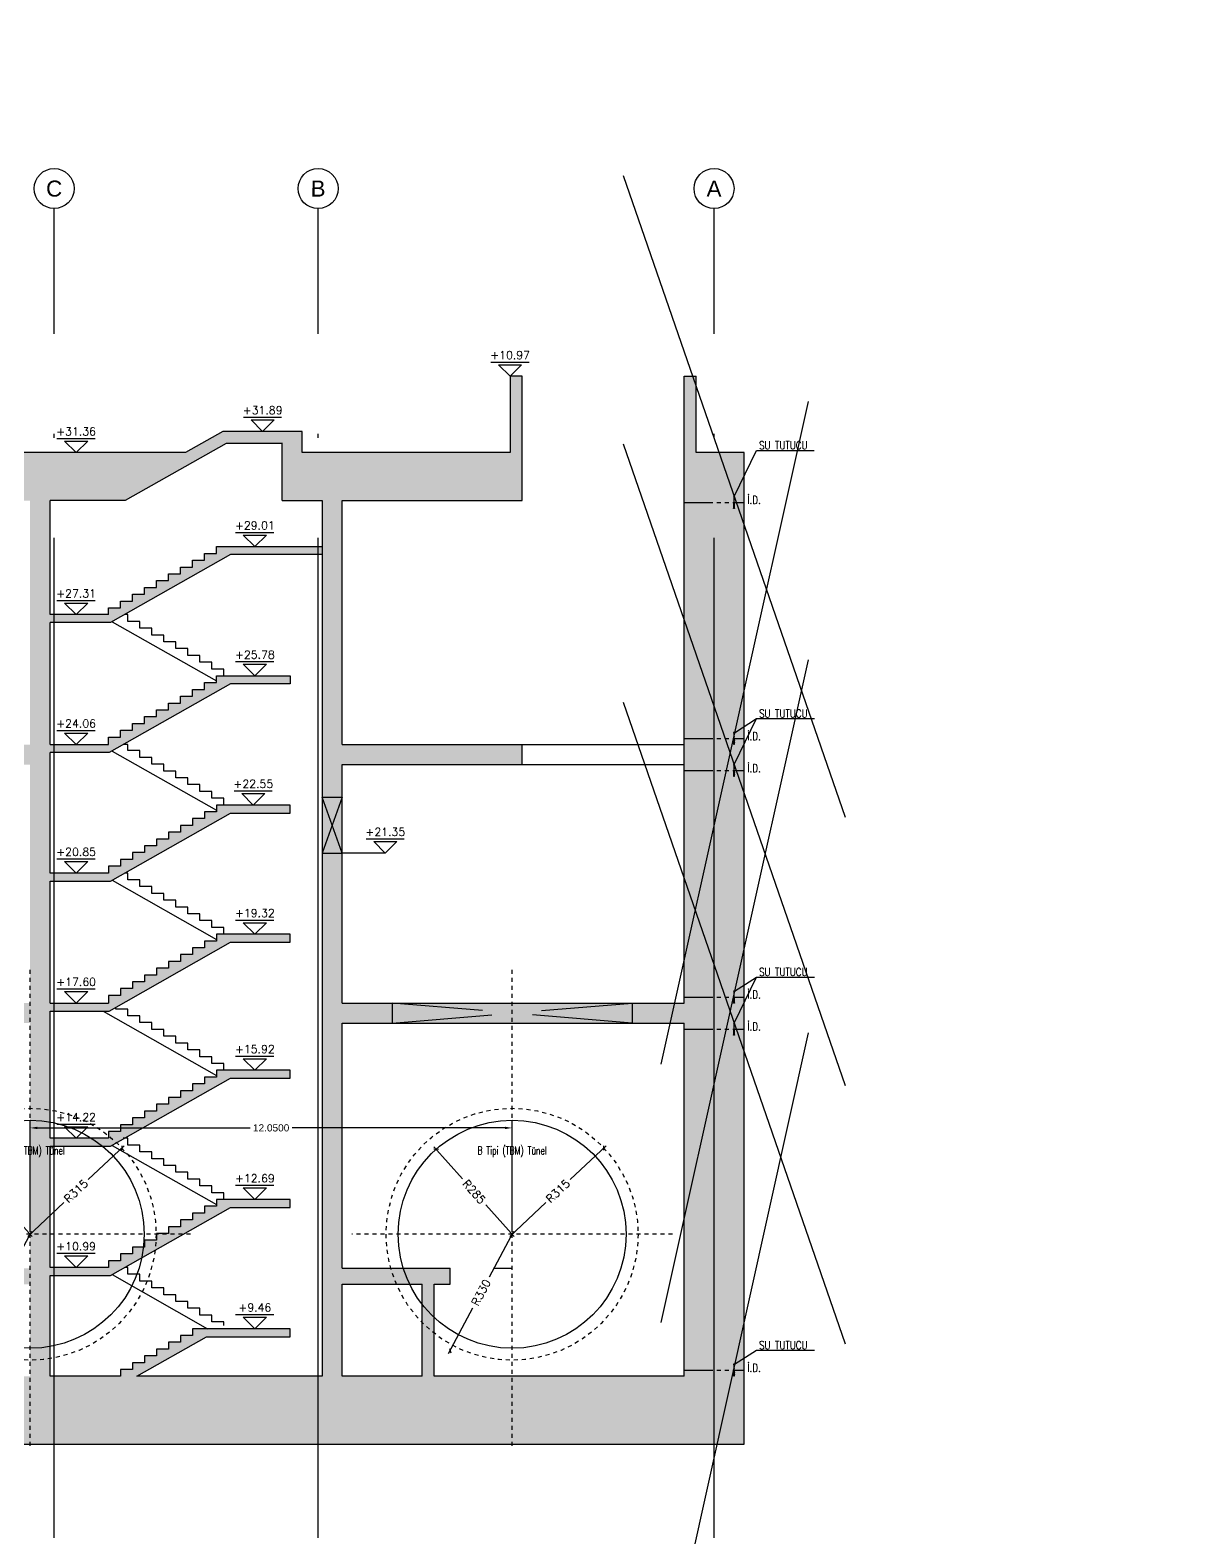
# Model space of a CAD drawing. Header units: millimetres. Extents: x 400392 to 401301, y 4543945 to 4544121.
# Drawn here: x 401272.43 to 401301.23, y 4543975.37 to 4544013.06 of the extents above; entities that cross this region are included whole.
import ezdxf
from ezdxf.enums import TextEntityAlignment as Align

# ---------------------------------------------------------------- set-up
doc = ezdxf.new("R2010")
doc.units = ezdxf.units.MM
for name, pattern in [('ACAD_ISO05W100', [33, 24, -3, 0, -3, 0, -3]), ('AKS', [3, 2.5, -0.25, 0, -0.25]), ('CIZGI', [0.4, 0.25, -0.15]), ('CONTINU', [0]), ('HIDDEN', [0.375, 0.25, -0.125])]:
    doc.linetypes.add(name, pattern=pattern)
for name, color, linetype in [('aks prota', 2, 'AKS'), ('caks prota', 4, 'Continuous'), ('görünüş prota', 4, 'Continuous'), ('iderzi_PROTA', 3, 'Continuous'), ('inşaat derzi prota', 11, 'Continuous'), ('kesik prota', 2, 'CIZGI'), ('kesit prota', 1, 'Continuous'), ('kesit tarama prota', 252, 'Continuous'), ('kot prota', 4, 'Continuous'), ('lkolon prota', 4, 'Continuous'), ('merdiven prota', 2, 'Continuous'), ('not prota', 2, 'Continuous'), ('not yazısı prota', 6, 'Continuous'), ('not çizgisi prota', 4, 'Continuous'), ('PRT-CST-rc_level', 6, 'Continuous'), ('PRT-CST-rc_levermark', 4, 'Continuous'), ('st_s_su tutucu', 2, 'Continuous'), ('st_s_ölçü', 4, 'Continuous'), ('taks prota', 7, 'Continuous')]:
    doc.layers.add(name, color=color, linetype=linetype)
doc.styles.add('OLCU', font='romanstw.shx')
doc.styles.get("Standard").update_dxf_attribs({"font": 'Arial.ttf'})
doc.styles.add('TAKS', font='Arial Unicode.ttf')
doc.styles.add('TEXT250', font='romanstw.shx', dxfattribs={"width": 0.8, "height": 25})
doc.styles.add('TSIMPLEX', font='romanstw.shx')
doc.dimstyles.new('1-100', dxfattribs={"dimscale": 0.5, "dimtxt": 2, "dimasz": 7.5, "dimexe": 3, "dimexo": 5, "dimgap": 5, "dimtad": 3, "dimdec": 1, "dimlfac": 2, "dimzin": 9, "dimdsep": 46, "dimtxsty": 'Standard', "dimblk": 'OBLIQUE', "dimcen": 0.09, "dimclrd": 3, "dimclre": 3, "dimclrt": 1, "dimadec": 3, "dimazin": 0, "dimtfac": 1, "dimtdec": 1, "dimtofl": 0, "dimtmove": 0, "dimatfit": 3, "dimfxl": 4, "dimtolj": 1, "dimtzin": 0, "dimarcsym": 0})
doc.dimstyles.new('1-50', dxfattribs={"dimtxt": 10, "dimasz": 4, "dimexe": 4, "dimexo": 8, "dimgap": 4, "dimtad": 1, "dimdec": 1, "dimrnd": 0.05, "dimzin": 9, "dimdsep": 46, "dimtxsty": 'OLCU', "dimblk1": 'OBLIQUE', "dimblk2": 'OBLIQUE', "dimsah": 1, "dimcen": 2, "dimdle": 4, "dimclrd": 4, "dimclre": 4, "dimclrt": 3, "dimadec": 1, "dimazin": 0, "dimtfac": 1, "dimtdec": 1, "dimtix": 1, "dimtmove": 2, "dimatfit": 3, "dimldrblk": 'OBLIQUE', "dimfxl": 1, "dimtvp": 1, "dimtolj": 1, "dimtzin": 1, "dimarcsym": 0})
doc.dimstyles.get("Standard").update_dxf_attribs({"dimtxt": 0.18, "dimasz": 0.18, "dimexe": 0.18, "dimexo": 0.0625, "dimgap": 0.09, "dimtad": 0, "dimtih": 1, "dimtoh": 1, "dimdec": 4, "dimzin": 0, "dimdsep": 46, "dimtxsty": 'Standard', "dimcen": 0.09, "dimadec": 0, "dimazin": 0, "dimtfac": 1, "dimtdec": 4, "dimtofl": 0, "dimtmove": 0, "dimatfit": 3, "dimfxl": 1, "dimtolj": 1, "dimtzin": 0, "dimarcsym": 0})

# ---------------------------------------------------------------- blocks, each defined once
blk = doc.blocks.new('_Oblique')
at = {"layer": 'st_s_ölçü', "lineweight": -2}
blk.add_line((-0.5, -0.5), (0.5, 0.5), dxfattribs=at)
blk = doc.blocks.new('*D49')
at = {"layer": 'Defpoints', "color": 0, "transparency": 16777216}
for p in [(-455.8, 109.6), (-265.8, -102.9)]:
    blk.add_point(p, dxfattribs=at)
at = {"layer": 'st_s_ölçü', "color": 4, "lineweight": -2, "transparency": 16777216}
for p, q in [((-461.1, 115.6), (-389.9, 36)), ((-260.5, -108.8), (-331.6, -29.2))]:
    blk.add_line(p, q, dxfattribs=at)
at = {"layer": 'st_s_ölçü', "color": 4, "lineweight": -2, "transparency": 16777216, "xscale": 8, "yscale": 8, "zscale": 8, "rotation": 131.8058995973175}
blk.add_blockref('_Oblique', (-455.8, 109.6), dxfattribs=at)
at = {"layer": 'st_s_ölçü', "color": 3, "transparency": 16777216, "insert": (-360.8, 3.4), "char_height": 20, "attachment_point": 5, "rotation": 311.8059, "style": 'OLCU'}
blk.add_mtext('\\A1;R285', dxfattribs=at)
blk = doc.blocks.new('*D50')
at = {"layer": 'Defpoints', "color": 0, "transparency": 16777216}
for p in [(-36.3, 113), (-265.8, -102.9)]:
    blk.add_point(p, dxfattribs=at)
at = {"layer": 'st_s_ölçü', "color": 4, "lineweight": -2, "transparency": 16777216}
for p, q in [((-30.5, 118.4), (-120.6, 33.7)), ((-271.6, -108.3), (-181.5, -23.6))]:
    blk.add_line(p, q, dxfattribs=at)
at = {"layer": 'st_s_ölçü', "color": 4, "lineweight": -2, "transparency": 16777216, "xscale": 8, "yscale": 8, "zscale": 8, "rotation": 43.24583088137385}
blk.add_blockref('_Oblique', (-36.3, 113), dxfattribs=at)
at = {"layer": 'st_s_ölçü', "color": 3, "transparency": 16777216, "insert": (-151.1, 5.1), "char_height": 20, "attachment_point": 5, "rotation": 43.2458, "style": 'OLCU'}
blk.add_mtext('\\A1;R315', dxfattribs=at)
blk = doc.blocks.new('*D51')
at = {"layer": 'Defpoints', "color": 0, "transparency": 16777216}
for p in [(-265.8, -102.9), (-421, -394.1)]:
    blk.add_point(p, dxfattribs=at)
at = {"layer": 'lkolon prota', "color": 4, "lineweight": -2, "transparency": 16777216}
for p, q in [((-262, -95.8), (-322.9, -209.9)), ((-424.8, -401.1), (-364, -287))]:
    blk.add_line(p, q, dxfattribs=at)
at = {"layer": 'lkolon prota', "color": 4, "lineweight": -2, "transparency": 16777216, "xscale": 8, "yscale": 8, "zscale": 8, "rotation": 241.9351701811658}
blk.add_blockref('_Oblique', (-421, -394.1), dxfattribs=at)
at = {"layer": 'lkolon prota', "color": 3, "transparency": 16777216, "insert": (-343.4, -248.5), "char_height": 20, "attachment_point": 5, "rotation": 61.9352, "style": 'OLCU'}
blk.add_mtext('\\A1;R330', dxfattribs=at)
blk = doc.blocks.new('KOTK5')
at = {"layer": 'PRT-CST-rc_levermark'}
blk.add_line((217, 160), (-213, 160), dxfattribs=at)
blk.add_lwpolyline([(130, 130), (-130, 130), (0, 0)], close=True, dxfattribs=at)
at = {"layer": 'PRT-CST-rc_level', "style": 'OLCU'}
blk.add_attdef('000.00', text='', height=90, dxfattribs=at).set_placement((0, 193), align=Align.CENTER)
blk = doc.blocks.new('D')
at = {"layer": 'st_s_su tutucu', "linetype": 'CONTINU', "ltscale": 0.2}
for p, q in [((-39987.8, 52508.2), (-39992.6, 52508.2)), ((-39992.6, 52508.2), (-39992.6, 52507.4)), ((-39992.6, 52507.4), (-39990.6, 52506.1)), ((-39990.6, 52478.7), (-39991.9, 52478.7)), ((-39991.9, 52478.7), (-39991.9, 52477.7)), ((-39991.9, 52477.7), (-39990.6, 52477.7)), ((-39990.6, 52498.5), (-39991.5, 52498.5)), ((-39991.5, 52498.5), (-39991.5, 52497.9)), ((-39991.5, 52497.9), (-39990.6, 52497.9)), ((-39990.6, 52488.5), (-39991.5, 52488.5)), ((-39991.5, 52488.5), (-39991.5, 52487.9)), ((-39991.5, 52487.9), (-39990.6, 52487.9)), ((-39991.5, 52467.9), (-39991.5, 52468.5)), ((-39991.5, 52468.5), (-39990.6, 52468.5)), ((-39990.6, 52467.9), (-39991.5, 52467.9)), ((-39990.6, 52506.1), (-39990.6, 52498.5)), ((-39990.6, 52497.9), (-39990.6, 52488.5)), ((-39990.6, 52487.9), (-39990.6, 52478.7)), ((-39990.6, 52468.5), (-39990.6, 52477.7)), ((-39990.6, 52458.5), (-39990.6, 52467.9)), ((-39989.8, 52506.1), (-39987.8, 52507.4)), ((-39989.8, 52498.5), (-39989.8, 52506.1)), ((-39988.9, 52498.5), (-39989.8, 52498.5)), ((-39989.8, 52488.5), (-39989.8, 52497.9)), ((-39989.8, 52497.9), (-39988.9, 52497.9)), ((-39988.9, 52488.5), (-39989.8, 52488.5)), ((-39989.8, 52478.7), (-39989.8, 52487.9)), ((-39989.8, 52487.9), (-39988.9, 52487.9)), ((-39988.5, 52478.7), (-39989.8, 52478.7)), ((-39989.8, 52477.7), (-39988.5, 52477.7)), ((-39989.8, 52477.7), (-39989.8, 52468.5)), ((-39989.8, 52468.5), (-39988.9, 52468.5)), ((-39988.9, 52467.9), (-39989.8, 52467.9)), ((-39989.8, 52467.9), (-39989.8, 52458.5)), ((-39988.9, 52497.9), (-39988.9, 52498.5)), ((-39988.9, 52487.9), (-39988.9, 52488.5)), ((-39988.9, 52468.5), (-39988.9, 52467.9)), ((-39988.5, 52477.7), (-39988.5, 52478.7)), ((-39987.8, 52507.4), (-39987.8, 52508.2)), ((-39992.6, 52449), (-39990.6, 52450.3)), ((-39992.6, 52448.2), (-39992.6, 52449)), ((-39987.8, 52448.2), (-39992.6, 52448.2)), ((-39991.5, 52457.9), (-39991.5, 52458.5)), ((-39991.5, 52458.5), (-39990.6, 52458.5)), ((-39990.6, 52457.9), (-39991.5, 52457.9)), ((-39990.6, 52450.3), (-39990.6, 52457.9)), ((-39989.8, 52458.5), (-39988.9, 52458.5)), ((-39988.9, 52457.9), (-39989.8, 52457.9)), ((-39989.8, 52457.9), (-39989.8, 52450.3)), ((-39989.8, 52450.3), (-39987.8, 52449)), ((-39988.9, 52458.5), (-39988.9, 52457.9)), ((-39987.8, 52449), (-39987.8, 52448.2))]:
    blk.add_line(p, q, dxfattribs=at)
blk = doc.blocks.new('*D91')
at = {"color": 0, "lineweight": -2, "transparency": 16777216}
for p, q in [((401272.434, 4543983.023), (401272.434, 4543985.8)), ((401272.614, 4543985.62), (401277.934, 4543985.62)), ((401284.304, 4543985.62), (401278.983, 4543985.62)), ((401284.484, 4543983.023), (401284.484, 4543985.8))]:
    blk.add_line(p, q, dxfattribs=at)
at = {"color": 0, "transparency": 16777216}
for points in [[(401272.614, 4543985.65), (401272.614, 4543985.59), (401272.434, 4543985.62)], [(401284.304, 4543985.65), (401284.304, 4543985.59), (401284.484, 4543985.62)]]:
    blk.add_solid(points, dxfattribs=at)
at = {"layer": 'Defpoints', "color": 0, "transparency": 16777216}
for p in [(401272.434, 4543985.62), (401272.434, 4543982.961), (401284.484, 4543982.961)]:
    blk.add_point(p, dxfattribs=at)
at = {"color": 0, "transparency": 16777216, "insert": (401278.459, 4543985.62), "char_height": 0.18, "attachment_point": 5}
blk.add_mtext('\\A1;12.0500', dxfattribs=at)
blk = doc.blocks.new('A$C127942D9')
at = {"layer": 'aks prota', "ltscale": 2}
blk.add_line((-265.793, -631.684), (-265.793, 559.681), dxfattribs=at)
at = {"layer": 'aks prota'}
blk.add_line((135.187, -102.854), (-666.774, -102.854), dxfattribs=at)
at = {"layer": 'görünüş prota', "color": 6, "linetype": 'CIZGI', "ltscale": 2}
blk.add_circle((-265.793, -102.854), 315, dxfattribs=at)
at = {"layer": 'görünüş prota', "color": 6}
blk.add_circle((-265.793, -102.854), 285, dxfattribs=at)
at = {"layer": 'not prota', "style": 'TEXT250', "width": 0.7}
blk.add_text('B Tipi (TBM) Tünel', height=20, dxfattribs=at).set_placement((-265.793, 106.819), align=Align.MIDDLE_CENTER)
at = {"layer": 'lkolon prota'}
dim = blk.add_radius_dim(center=(-265.793, -102.854), mpoint=(-421.048, -394.051), dimstyle='1-100', dxfattribs=at)
dim.commit()
dim.dimension.update_dxf_attribs({"geometry": '*D51', "text_midpoint": (-343.421, -248.453), "dimtype": 132})
at = {"layer": 'st_s_ölçü'}
for mpoint, picture, middle in [((-455.777, 109.587), '*D49', (-360.785, 3.366)), ((-36.341, 112.962), '*D50', (-151.067, 5.054))]:
    dim = blk.add_radius_dim(center=(-265.793, -102.854), mpoint=mpoint, dimstyle='1-100', dxfattribs=at)
    dim.commit()
    dim.dimension.update_dxf_attribs({"geometry": picture, "text_midpoint": middle, "dimtype": 132})

msp = doc.modelspace()

# ---------------------------------------------------------------- hatches: boundary and pattern name
at = {"layer": 'kesit tarama prota'}
h = msp.add_hatch(color=256, dxfattribs=at)
h.dxf.hatch_style = 1
h.paths.add_polyline_path([(401290.28369, 4543977.71081), (401290.28369, 4544002.50081), (401289.08369, 4544002.50081), (401289.08369, 4544004.41081), (401288.78369, 4544004.41081), (401288.78369, 4543988.74081), (401280.23369, 4543988.74081), (401280.23369, 4543994.70081), (401284.73369, 4543994.70081), (401284.73369, 4543995.20081), (401280.23369, 4543995.20081), (401280.23369, 4544001.30081), (401284.73369, 4544001.30081), (401284.73369, 4544004.41081), (401284.43369, 4544004.41081), (401284.43369, 4544002.50081), (401279.23369, 4544002.50081), (401279.23369, 4544003.03081), (401277.25177, 4544003.03081), (401276.31647, 4544002.50081), (401262.38369, 4544002.50081), (401262.38369, 4543977.71081)])
h.paths.add_polyline_path([(401275.09936, 4543979.41081), (401276.84642, 4543980.40081), (401278.93369, 4543980.40081), (401278.93369, 4543980.60081), (401276.49369, 4543980.60081), (401276.49369, 4543980.43081), (401276.19369, 4543980.43081), (401276.19369, 4543980.26081), (401275.89369, 4543980.26081), (401275.89369, 4543980.09081), (401275.59369, 4543980.09081), (401275.59369, 4543979.92081), (401275.29369, 4543979.92081), (401275.29369, 4543979.75081), (401274.99369, 4543979.75081), (401274.99369, 4543979.58081), (401274.69369, 4543979.58081), (401274.69369, 4543979.41081), (401272.93369, 4543979.41081), (401272.93369, 4543981.93081), (401274.44642, 4543981.93081), (401277.44642, 4543983.63081), (401278.93369, 4543983.63081), (401278.93369, 4543983.83081), (401277.09369, 4543983.83081), (401277.09369, 4543983.66081), (401276.79369, 4543983.66081), (401276.79369, 4543983.49081), (401276.49369, 4543983.49081), (401276.49369, 4543983.32081), (401276.19369, 4543983.32081), (401276.19369, 4543983.15081), (401275.89369, 4543983.15081), (401275.89369, 4543982.98081), (401275.59369, 4543982.98081), (401275.59369, 4543982.81081), (401275.29369, 4543982.81081), (401275.29369, 4543982.64081), (401274.99369, 4543982.64081), (401274.99369, 4543982.47081), (401274.69369, 4543982.47081), (401274.69369, 4543982.30081), (401274.39369, 4543982.30081), (401274.39369, 4543982.13081), (401272.93369, 4543982.13081), (401272.93369, 4543985.16081), (401274.44642, 4543985.16081), (401277.44642, 4543986.86081), (401278.93369, 4543986.86081), (401278.93369, 4543987.06081), (401277.09369, 4543987.06081), (401277.09369, 4543986.89081), (401276.79369, 4543986.89081), (401276.79369, 4543986.72081), (401276.49369, 4543986.72081), (401276.49369, 4543986.55081), (401276.19369, 4543986.55081), (401276.19369, 4543986.38081), (401275.89369, 4543986.38081), (401275.89369, 4543986.21081), (401275.59369, 4543986.21081), (401275.59369, 4543986.04081), (401275.29369, 4543986.04081), (401275.29369, 4543985.87081), (401274.99369, 4543985.87081), (401274.99369, 4543985.70081), (401274.69369, 4543985.70081), (401274.69369, 4543985.53081), (401274.39369, 4543985.53081), (401274.39369, 4543985.36081), (401272.93369, 4543985.36081), (401272.93369, 4543988.54081), (401274.41113, 4543988.54081), (401277.44642, 4543990.26081), (401278.93369, 4543990.26081), (401278.93369, 4543990.46081), (401277.09369, 4543990.46081), (401277.09369, 4543990.29081), (401276.79369, 4543990.29081), (401276.79369, 4543990.12081), (401276.49369, 4543990.12081), (401276.49369, 4543989.95081), (401276.19369, 4543989.95081), (401276.19369, 4543989.78081), (401275.89369, 4543989.78081), (401275.89369, 4543989.61081), (401275.59369, 4543989.61081), (401275.59369, 4543989.44081), (401275.29369, 4543989.44081), (401275.29369, 4543989.27081), (401274.99369, 4543989.27081), (401274.99369, 4543989.10081), (401274.69369, 4543989.10081), (401274.69369, 4543988.93081), (401274.39369, 4543988.93081), (401274.39369, 4543988.74081), (401272.93369, 4543988.74081), (401272.93369, 4543991.79081), (401274.44642, 4543991.79081), (401277.44642, 4543993.49081), (401278.93369, 4543993.49081), (401278.93369, 4543993.69081), (401277.09369, 4543993.69081), (401277.09369, 4543993.52081), (401276.79369, 4543993.52081), (401276.79369, 4543993.35081), (401276.49369, 4543993.35081), (401276.49369, 4543993.18081), (401276.19369, 4543993.18081), (401276.19369, 4543993.01081), (401275.89369, 4543993.01081), (401275.89369, 4543992.84081), (401275.59369, 4543992.84081), (401275.59369, 4543992.67081), (401275.29369, 4543992.67081), (401275.29369, 4543992.50081), (401274.99369, 4543992.50081), (401274.99369, 4543992.33081), (401274.69369, 4543992.33081), (401274.69369, 4543992.16081), (401274.39369, 4543992.16081), (401274.39369, 4543991.99081), (401272.93369, 4543991.99081), (401272.93369, 4543995.00081), (401274.41113, 4543995.00081), (401277.44642, 4543996.72081), (401278.93369, 4543996.72081), (401278.93369, 4543996.92081), (401277.09369, 4543996.92081), (401277.09369, 4543996.75081), (401276.79369, 4543996.75081), (401276.79369, 4543996.58081), (401276.49369, 4543996.58081), (401276.49369, 4543996.41081), (401276.19369, 4543996.41081), (401276.19369, 4543996.24081), (401275.89369, 4543996.24081), (401275.89369, 4543996.07081), (401275.59369, 4543996.07081), (401275.59369, 4543995.90081), (401275.29369, 4543995.90081), (401275.29369, 4543995.73081), (401274.99369, 4543995.73081), (401274.99369, 4543995.56081), (401274.69369, 4543995.56081), (401274.69369, 4543995.39081), (401274.39369, 4543995.39081), (401274.39369, 4543995.20081), (401272.93369, 4543995.20081), (401272.93369, 4543998.25081), (401274.44642, 4543998.25081), (401277.44642, 4543999.95081), (401279.73369, 4543999.95081), (401279.73369, 4544000.15081), (401277.09369, 4544000.15081), (401277.09369, 4543999.98081), (401276.79369, 4543999.98081), (401276.79369, 4543999.81081), (401276.49369, 4543999.81081), (401276.49369, 4543999.64081), (401276.19369, 4543999.64081), (401276.19369, 4543999.47081), (401275.89369, 4543999.47081), (401275.89369, 4543999.30081), (401275.59369, 4543999.30081), (401275.59369, 4543999.13081), (401275.29369, 4543999.13081), (401275.29369, 4543998.96081), (401274.99369, 4543998.96081), (401274.99369, 4543998.79081), (401274.69369, 4543998.79081), (401274.69369, 4543998.62081), (401274.39369, 4543998.62081), (401274.39369, 4543998.45081), (401272.93369, 4543998.45081), (401272.93369, 4544001.30081), (401274.80733, 4544001.30081), (401277.33086, 4544002.73081), (401278.73369, 4544002.73081), (401278.73369, 4544001.30081), (401279.73369, 4544001.30081), (401279.73369, 4543979.41081)], flags=16)
h.paths.add_polyline_path([(401280.23369, 4543979.41081), (401280.23369, 4543981.71081), (401282.23369, 4543981.71081), (401282.23369, 4543979.41081)], flags=16)
h.paths.add_polyline_path([(401282.53369, 4543979.41081), (401282.53369, 4543981.71081), (401282.93369, 4543981.71081), (401282.93369, 4543982.11081), (401280.23369, 4543982.11081), (401280.23369, 4543988.24081), (401288.78369, 4543988.24081), (401288.78369, 4543979.41081)], flags=16)
h.paths.add_polyline_path([(401272.43369, 4543979.41081), (401270.43369, 4543979.41081), (401270.43369, 4543981.71081), (401272.43369, 4543981.71081)], flags=16)
h.paths.add_polyline_path([(401272.43369, 4543982.11081), (401269.73369, 4543982.11081), (401269.73369, 4543981.71081), (401270.13369, 4543981.71081), (401270.13369, 4543979.41081), (401263.88369, 4543979.41081), (401263.88369, 4543988.24081), (401272.43369, 4543988.24081)], flags=16)
h.paths.add_polyline_path([(401272.43369, 4543988.74081), (401263.88369, 4543988.74081), (401263.88369, 4543994.70081), (401272.43369, 4543994.70081)], flags=16)
h.paths.add_polyline_path([(401272.43369, 4543995.20081), (401263.88369, 4543995.20081), (401263.88369, 4544001.30081), (401272.43369, 4544001.30081)], flags=16)

# ---------------------------------------------------------------- linework, layer by layer
at = {"layer": 'aks prota', "ltscale": 10}
for p, q in [((401273.03373, 4543975.37199), (401273.03373, 4544008.60249)), ((401279.63373, 4543975.37199), (401279.63373, 4544008.60249)), ((401289.53369, 4543975.37199), (401289.53369, 4544008.60249))]:
    msp.add_line(p, q, dxfattribs=at)
at = {"layer": 'caks prota', "ltscale": 0.05}
for centre in [(401273.03369, 4544009.10249), (401279.63369, 4544009.10249), (401289.53369, 4544009.10249)]:
    msp.add_circle(centre, 0.5, dxfattribs=at)
at = {"layer": 'görünüş prota'}
for points in [[(401277.27369, 4543996.92081), (401277.27369, 4543997.09081), (401276.97369, 4543997.09081), (401276.97369, 4543997.26081), (401276.67369, 4543997.26081), (401276.67369, 4543997.43081), (401276.37369, 4543997.43081), (401276.37369, 4543997.60081), (401276.07369, 4543997.60081), (401276.07369, 4543997.77081), (401275.77369, 4543997.77081), (401275.77369, 4543997.94081), (401275.47369, 4543997.94081), (401275.47369, 4543998.11081), (401275.17369, 4543998.11081), (401275.17369, 4543998.28081), (401274.87369, 4543998.28081), (401274.87369, 4543998.45081), (401274.79936, 4543998.45081)], [(401274.48369, 4543998.27193), (401277.09369, 4543996.79293)], [(401274.48369, 4543995.04193), (401277.09369, 4543993.56293)], [(401277.27369, 4543993.69081), (401277.27369, 4543993.86081), (401276.97369, 4543993.86081), (401276.97369, 4543994.03081), (401276.67369, 4543994.03081), (401276.67369, 4543994.20081), (401276.37369, 4543994.20081), (401276.37369, 4543994.37081), (401276.07369, 4543994.37081), (401276.07369, 4543994.54081), (401275.77369, 4543994.54081), (401275.77369, 4543994.71081), (401275.47369, 4543994.71081), (401275.47369, 4543994.88081), (401275.17369, 4543994.88081), (401275.17369, 4543995.05081), (401274.87369, 4543995.05081), (401274.87369, 4543995.20081), (401274.76407, 4543995.20081)], [(401284.73369, 4543995.20081), (401288.78369, 4543995.20081)], [(401284.72583, 4543994.70081), (401288.78369, 4543994.70081)], [(401277.27369, 4543990.46081), (401277.27369, 4543990.63081), (401276.97369, 4543990.63081), (401276.97369, 4543990.80081), (401276.67369, 4543990.80081), (401276.67369, 4543990.97081), (401276.37369, 4543990.97081), (401276.37369, 4543991.14081), (401276.07369, 4543991.14081), (401276.07369, 4543991.31081), (401275.77369, 4543991.31081), (401275.77369, 4543991.48081), (401275.47369, 4543991.48081), (401275.47369, 4543991.65081), (401275.17369, 4543991.65081), (401275.17369, 4543991.82081), (401274.87369, 4543991.82081), (401274.87369, 4543991.99081), (401274.79936, 4543991.99081)], [(401274.48369, 4543991.81193), (401277.09369, 4543990.33293)], [(401274.25626, 4543988.54081), (401277.09369, 4543986.93293)], [(401277.27369, 4543987.06081), (401277.27369, 4543987.23081), (401276.97369, 4543987.23081), (401276.97369, 4543987.40081), (401276.67369, 4543987.40081), (401276.67369, 4543987.57081), (401276.37369, 4543987.57081), (401276.37369, 4543987.74081), (401276.07369, 4543987.74081), (401276.07369, 4543987.91081), (401275.77369, 4543987.91081), (401275.77369, 4543988.08081), (401275.47369, 4543988.08081), (401275.47369, 4543988.25081), (401275.17369, 4543988.25081), (401275.17369, 4543988.42081), (401274.87369, 4543988.42081), (401274.87369, 4543988.59081), (401274.57369, 4543988.59081), (401274.57369, 4543988.63293)], [(401274.48369, 4543985.18193), (401277.09369, 4543983.70293)], [(401277.27369, 4543983.83081), (401277.27369, 4543984.00081), (401276.97369, 4543984.00081), (401276.97369, 4543984.17081), (401276.67369, 4543984.17081), (401276.67369, 4543984.34081), (401276.37369, 4543984.34081), (401276.37369, 4543984.51081), (401276.07369, 4543984.51081), (401276.07369, 4543984.68081), (401275.77369, 4543984.68081), (401275.77369, 4543984.85081), (401275.47369, 4543984.85081), (401275.47369, 4543985.02081), (401275.17369, 4543985.02081), (401275.17369, 4543985.19081), (401274.87369, 4543985.19081), (401274.87369, 4543985.36081), (401274.75615, 4543985.36081)], [(401277.27369, 4543980.68081), (401277.27369, 4543980.77081), (401276.97369, 4543980.77081), (401276.97369, 4543980.94081), (401276.67369, 4543980.94081), (401276.67369, 4543981.11081), (401276.37369, 4543981.11081), (401276.37369, 4543981.28081), (401276.07369, 4543981.28081), (401276.07369, 4543981.45081), (401275.77369, 4543981.45081), (401275.77369, 4543981.62081), (401275.47369, 4543981.62081), (401275.47369, 4543981.79081), (401275.17369, 4543981.79081), (401275.17369, 4543981.96081), (401274.87369, 4543981.96081), (401274.87369, 4543982.13081), (401274.79936, 4543982.13081)], [(401274.48369, 4543981.95193), (401276.86802, 4543980.60081)]]:
    msp.add_lwpolyline(points, dxfattribs=at)
at = {"layer": 'iderzi_PROTA'}
msp.add_line((401284.03051, 4543982.11081), (401284.48369, 4543982.11081), dxfattribs=at)
at = {"layer": 'inşaat derzi prota', "linetype": 'ACAD_ISO05W100', "ltscale": 0.03}
for points in [[(401288.78369, 4544001.25638), (401290.28369, 4544001.25638)], [(401288.78369, 4543995.35081), (401290.28369, 4543995.35081)], [(401288.78369, 4543994.55081), (401290.28369, 4543994.55081)], [(401288.78369, 4543988.89081), (401290.28369, 4543988.89081)], [(401288.78369, 4543988.09081), (401290.28369, 4543988.09081)], [(401288.78369, 4543979.56081), (401290.28369, 4543979.56081)]]:
    msp.add_lwpolyline(points, dxfattribs=at)
at = {"layer": 'kesik prota', "ltscale": 10}
msp.add_lwpolyline([(401279.73369, 4543993.89081), (401280.23369, 4543993.89081), (401279.73369, 4543992.49081), (401280.23369, 4543992.49081), (401279.73369, 4543993.89081)], dxfattribs=at)
at = {"layer": 'kesit prota', "color": 1}
for p, q in [((401288.78369, 4543988.74081), (401288.78369, 4544004.41081)), ((401288.78369, 4544004.41081), (401289.08369, 4544004.41081)), ((401272.93369, 4543998.45081), (401272.93369, 4544001.30081)), ((401278.73369, 4544001.30081), (401279.73369, 4544001.30081)), ((401272.93369, 4543995.20081), (401272.93369, 4543998.25081)), ((401272.93369, 4543995.20081), (401274.39369, 4543995.20081)), ((401272.93369, 4543991.99081), (401272.93369, 4543995.00081)), ((401280.23369, 4543995.20081), (401284.73369, 4543995.20081)), ((401284.73369, 4543994.70081), (401284.73369, 4543995.20081)), ((401280.23369, 4543988.74081), (401280.23369, 4543994.70081)), ((401280.23369, 4543994.70081), (401284.73369, 4543994.70081)), ((401272.93369, 4543988.74081), (401272.93369, 4543991.79081)), ((401272.93369, 4543988.74081), (401274.39369, 4543988.74081)), ((401272.93369, 4543985.36081), (401272.93369, 4543988.54081)), ((401280.23369, 4543988.74081), (401288.78369, 4543988.74081)), ((401280.23369, 4543982.11081), (401280.23369, 4543988.24081)), ((401280.23369, 4543988.24081), (401288.78369, 4543988.24081)), ((401288.78369, 4543979.41081), (401288.78369, 4543988.24081)), ((401272.93369, 4543982.13081), (401272.93369, 4543985.16081)), ((401280.23369, 4543982.11081), (401282.93369, 4543982.11081)), ((401282.93369, 4543981.71081), (401282.93369, 4543982.11081)), ((401280.23369, 4543979.41081), (401280.23369, 4543981.71081)), ((401280.23369, 4543981.71081), (401282.23369, 4543981.71081)), ((401282.23369, 4543979.41081), (401282.23369, 4543981.71081)), ((401282.53369, 4543981.71081), (401282.93369, 4543981.71081)), ((401282.53369, 4543979.41081), (401282.53369, 4543981.71081)), ((401282.23369, 4543979.41081), (401280.23369, 4543979.41081)), ((401288.78369, 4543979.41081), (401282.53369, 4543979.41081))]:
    msp.add_line(p, q, dxfattribs=at)
for points in [[(401280.23369, 4543995.20081), (401280.23369, 4544001.30081), (401284.73369, 4544001.30081), (401284.73369, 4544004.41081), (401284.43369, 4544004.41081), (401284.43369, 4544002.50081), (401279.23369, 4544002.50081), (401279.23369, 4544003.03081), (401277.25177, 4544003.03081), (401276.31647, 4544002.50081), (401262.38369, 4544002.50081), (401262.38369, 4543977.71081), (401290.28369, 4543977.71081), (401290.28369, 4544002.50081), (401289.08369, 4544002.50081), (401289.08369, 4544004.41081)], [(401278.73989, 4544002.73081), (401277.33086, 4544002.73081), (401274.80733, 4544001.30081), (401272.93369, 4544001.30081)], [(401278.73369, 4544001.30081), (401278.73369, 4544002.73081)], [(401279.73369, 4544001.30081), (401279.73369, 4543979.41081), (401275.09936, 4543979.41081), (401276.84642, 4543980.40081), (401278.93369, 4543980.40081), (401278.93369, 4543980.60081), (401276.49369, 4543980.60081), (401276.49369, 4543980.43081), (401276.19369, 4543980.43081), (401276.19369, 4543980.26081), (401275.89369, 4543980.26081), (401275.89369, 4543980.09081), (401275.59369, 4543980.09081), (401275.59369, 4543979.92081), (401275.29369, 4543979.92081), (401275.29369, 4543979.75081), (401274.99369, 4543979.75081), (401274.99369, 4543979.58081), (401274.69369, 4543979.58081), (401274.69369, 4543979.41081), (401272.93369, 4543979.41081), (401272.93369, 4543981.93081)], [(401274.39369, 4543998.45081), (401274.39369, 4543998.62081), (401274.69369, 4543998.62081), (401274.69369, 4543998.79081), (401274.99369, 4543998.79081), (401274.99369, 4543998.96081), (401275.29369, 4543998.96081), (401275.29369, 4543999.13081), (401275.59369, 4543999.13081), (401275.59369, 4543999.30081), (401275.89369, 4543999.30081), (401275.89369, 4543999.47081), (401276.19369, 4543999.47081), (401276.19369, 4543999.64081), (401276.49369, 4543999.64081), (401276.49369, 4543999.81081), (401276.79369, 4543999.81081), (401276.79369, 4543999.98081), (401277.09369, 4543999.98081), (401277.09369, 4544000.15081), (401279.73369, 4544000.15081), (401279.73369, 4543999.95081), (401277.44642, 4543999.95081), (401274.44642, 4543998.25081), (401272.93369, 4543998.25081)], [(401274.39369, 4543998.45081), (401272.93369, 4543998.45081)], [(401274.39369, 4543995.20081), (401274.39369, 4543995.39081), (401274.69369, 4543995.39081), (401274.69369, 4543995.56081), (401274.99369, 4543995.56081), (401274.99369, 4543995.73081), (401275.29369, 4543995.73081), (401275.29369, 4543995.90081), (401275.59369, 4543995.90081), (401275.59369, 4543996.07081), (401275.89369, 4543996.07081), (401275.89369, 4543996.24081), (401276.19369, 4543996.24081), (401276.19369, 4543996.41081), (401276.49369, 4543996.41081), (401276.49369, 4543996.58081), (401276.79369, 4543996.58081), (401276.79369, 4543996.75081), (401277.09369, 4543996.75081), (401277.09369, 4543996.92081), (401278.93369, 4543996.92081), (401278.93369, 4543996.72081), (401277.44642, 4543996.72081), (401274.41113, 4543995.00081), (401272.93369, 4543995.00081)], [(401272.93369, 4543991.79081), (401274.44642, 4543991.79081), (401277.44642, 4543993.49081), (401278.93369, 4543993.49081), (401278.93369, 4543993.69081), (401277.09369, 4543993.69081), (401277.09369, 4543993.52081), (401276.79369, 4543993.52081), (401276.79369, 4543993.35081), (401276.49369, 4543993.35081), (401276.49369, 4543993.18081), (401276.19369, 4543993.18081), (401276.19369, 4543993.01081), (401275.89369, 4543993.01081), (401275.89369, 4543992.84081), (401275.59369, 4543992.84081), (401275.59369, 4543992.67081), (401275.29369, 4543992.67081), (401275.29369, 4543992.50081), (401274.99369, 4543992.50081), (401274.99369, 4543992.33081), (401274.69369, 4543992.33081), (401274.69369, 4543992.16081), (401274.39369, 4543992.16081), (401274.39369, 4543991.99081), (401272.93369, 4543991.99081)], [(401272.93369, 4543988.54081), (401274.41113, 4543988.54081), (401277.44642, 4543990.26081), (401278.93369, 4543990.26081), (401278.93369, 4543990.46081), (401277.09369, 4543990.46081), (401277.09369, 4543990.29081), (401276.79369, 4543990.29081), (401276.79369, 4543990.12081), (401276.49369, 4543990.12081), (401276.49369, 4543989.95081), (401276.19369, 4543989.95081), (401276.19369, 4543989.78081), (401275.89369, 4543989.78081), (401275.89369, 4543989.61081), (401275.59369, 4543989.61081), (401275.59369, 4543989.44081), (401275.29369, 4543989.44081), (401275.29369, 4543989.27081), (401274.99369, 4543989.27081), (401274.99369, 4543989.10081), (401274.69369, 4543989.10081), (401274.69369, 4543988.93081), (401274.39369, 4543988.93081), (401274.39369, 4543988.74081)], [(401272.93369, 4543985.16081), (401274.44642, 4543985.16081), (401277.44642, 4543986.86081), (401278.93369, 4543986.86081), (401278.93369, 4543987.06081), (401277.09369, 4543987.06081), (401277.09369, 4543986.89081), (401276.79369, 4543986.89081), (401276.79369, 4543986.72081), (401276.49369, 4543986.72081), (401276.49369, 4543986.55081), (401276.19369, 4543986.55081), (401276.19369, 4543986.38081), (401275.89369, 4543986.38081), (401275.89369, 4543986.21081), (401275.59369, 4543986.21081), (401275.59369, 4543986.04081), (401275.29369, 4543986.04081), (401275.29369, 4543985.87081), (401274.99369, 4543985.87081), (401274.99369, 4543985.70081), (401274.69369, 4543985.70081), (401274.69369, 4543985.53081), (401274.39369, 4543985.53081), (401274.39369, 4543985.36081), (401272.93369, 4543985.36081)], [(401272.93369, 4543981.93081), (401274.44642, 4543981.93081), (401277.44642, 4543983.63081), (401278.93369, 4543983.63081), (401278.93369, 4543983.83081), (401277.09369, 4543983.83081), (401277.09369, 4543983.66081), (401276.79369, 4543983.66081), (401276.79369, 4543983.49081), (401276.49369, 4543983.49081), (401276.49369, 4543983.32081), (401276.19369, 4543983.32081), (401276.19369, 4543983.15081), (401275.89369, 4543983.15081), (401275.89369, 4543982.98081), (401275.59369, 4543982.98081), (401275.59369, 4543982.81081), (401275.29369, 4543982.81081), (401275.29369, 4543982.64081), (401274.99369, 4543982.64081), (401274.99369, 4543982.47081), (401274.69369, 4543982.47081), (401274.69369, 4543982.30081), (401274.39369, 4543982.30081), (401274.39369, 4543982.13081), (401272.93369, 4543982.13081)]]:
    msp.add_lwpolyline(points, dxfattribs=at)
at = {"layer": 'kot prota', "linetype": 'CONTINU', "ltscale": 0.1}
msp.add_lwpolyline([(401281.3132, 4543992.49081), (401280.23369, 4543992.49081)], dxfattribs=at)
at = {"layer": 'merdiven prota', "linetype": 'HIDDEN', "ltscale": 10}
msp.add_lwpolyline([(401287.48369, 4543988.74081), (401287.48369, 4543988.24081), (401281.48369, 4543988.74081), (401281.48369, 4543988.24081), (401287.48369, 4543988.74081)], dxfattribs=at)

# ---------------------------------------------------------------- block references
at = {"layer": 'aks prota', "ltscale": 10, "xscale": 0.01, "yscale": 0.01, "zscale": 0.01}
for p in [(401275.09163, 4543983.98935), (401287.14163, 4543983.98935)]:
    msp.add_blockref('A$C127942D9', p, dxfattribs=at)
at = {"layer": 'kot prota', "linetype": 'CONTINU', "ltscale": 0.1}
ref = msp.add_blockref('KOTK5', (401284.43369, 4544004.41081), dxfattribs=dict(at, xscale=-0.002222222222222222, yscale=0.002222222222222222, zscale=0.002222222222222222, rotation=359.9999999999036))
ref.add_attrib('000.00', '+10.97', dxfattribs={"layer": 'PRT-CST-rc_level', "height": 0.2, "style": 'OLCU'}).set_placement((401284.43369, 4544004.84001), align=Align.CENTER)
ref = msp.add_blockref('KOTK5', (401278.24674, 4544003.03081), dxfattribs=dict(at, xscale=-0.002222222222222222, yscale=0.002222222222222222, zscale=0.002222222222222222, rotation=359.9999999999036))
ref.add_attrib('000.00', '+31.89', dxfattribs={"layer": 'PRT-CST-rc_level', "height": 0.2, "style": 'OLCU'}).set_placement((401278.24674, 4544003.46001), align=Align.CENTER)
ref = msp.add_blockref('KOTK5', (401273.58341, 4544002.50081), dxfattribs=dict(at, xscale=-0.002222222222222222, yscale=0.002222222222222222, zscale=0.002222222222222222, rotation=359.9999999999036))
ref.add_attrib('000.00', '+31.36', dxfattribs={"layer": 'PRT-CST-rc_level', "height": 0.2, "style": 'OLCU'}).set_placement((401273.58341, 4544002.93001), align=Align.CENTER)
ref = msp.add_blockref('KOTK5', (401278.0524, 4544000.15081), dxfattribs=dict(at, xscale=-0.002222222222222222, yscale=0.002222222222222222, zscale=0.002222222222222222, rotation=359.9999999999036))
ref.add_attrib('000.00', '+29.01', dxfattribs={"layer": 'PRT-CST-rc_level', "height": 0.2, "style": 'OLCU'}).set_placement((401278.0524, 4544000.58001), align=Align.CENTER)
ref = msp.add_blockref('KOTK5', (401273.58341, 4543998.45081), dxfattribs=dict(at, xscale=-0.002222222222222222, yscale=0.002222222222222222, zscale=0.002222222222222222, rotation=359.9999999999036))
ref.add_attrib('000.00', '+27.31', dxfattribs={"layer": 'PRT-CST-rc_level', "height": 0.2, "style": 'OLCU'}).set_placement((401273.58341, 4543998.88001), align=Align.CENTER)
ref = msp.add_blockref('KOTK5', (401278.0524, 4543996.92081), dxfattribs=dict(at, xscale=-0.002222222222222222, yscale=0.002222222222222222, zscale=0.002222222222222222, rotation=359.9999999999036))
ref.add_attrib('000.00', '+25.78', dxfattribs={"layer": 'PRT-CST-rc_level', "height": 0.2, "style": 'OLCU'}).set_placement((401278.0524, 4543997.35001), align=Align.CENTER)
ref = msp.add_blockref('KOTK5', (401273.58341, 4543995.20081), dxfattribs=dict(at, xscale=-0.002222222222222222, yscale=0.002222222222222222, zscale=0.002222222222222222, rotation=359.9999999999036))
ref.add_attrib('000.00', '+24.06', dxfattribs={"layer": 'PRT-CST-rc_level', "height": 0.2, "style": 'OLCU'}).set_placement((401273.58341, 4543995.63001), align=Align.CENTER)
ref = msp.add_blockref('KOTK5', (401278.01369, 4543993.69081), dxfattribs=dict(at, xscale=-0.002222222222222222, yscale=0.002222222222222222, zscale=0.002222222222222222, rotation=359.9999999999036))
ref.add_attrib('000.00', '+22.55', dxfattribs={"layer": 'PRT-CST-rc_level', "height": 0.2, "style": 'OLCU'}).set_placement((401278.01369, 4543994.12001), align=Align.CENTER)
ref = msp.add_blockref('KOTK5', (401281.3132, 4543992.49081), dxfattribs=dict(at, xscale=-0.002222222222222222, yscale=0.002222222222222222, zscale=0.002222222222222222, rotation=359.9999999999036))
ref.add_attrib('000.00', '+21.35', dxfattribs={"layer": 'PRT-CST-rc_level', "height": 0.2, "style": 'OLCU'}).set_placement((401281.3132, 4543992.92001), align=Align.CENTER)
ref = msp.add_blockref('KOTK5', (401273.58341, 4543991.99081), dxfattribs=dict(at, xscale=-0.002222222222222222, yscale=0.002222222222222222, zscale=0.002222222222222222, rotation=359.9999999999036))
ref.add_attrib('000.00', '+20.85', dxfattribs={"layer": 'PRT-CST-rc_level', "height": 0.2, "style": 'OLCU'}).set_placement((401273.58341, 4543992.42001), align=Align.CENTER)
ref = msp.add_blockref('KOTK5', (401278.0524, 4543990.46081), dxfattribs=dict(at, xscale=-0.002222222222222222, yscale=0.002222222222222222, zscale=0.002222222222222222, rotation=359.9999999999036))
ref.add_attrib('000.00', '+19.32', dxfattribs={"layer": 'PRT-CST-rc_level', "height": 0.2, "style": 'OLCU'}).set_placement((401278.0524, 4543990.89001), align=Align.CENTER)
ref = msp.add_blockref('KOTK5', (401273.58341, 4543988.74081), dxfattribs=dict(at, xscale=-0.002222222222222222, yscale=0.002222222222222222, zscale=0.002222222222222222, rotation=359.9999999999036))
ref.add_attrib('000.00', '+17.60', dxfattribs={"layer": 'PRT-CST-rc_level', "height": 0.2, "style": 'OLCU'}).set_placement((401273.58341, 4543989.17001), align=Align.CENTER)
ref = msp.add_blockref('KOTK5', (401278.0524, 4543987.06081), dxfattribs=dict(at, xscale=-0.002222222222222222, yscale=0.002222222222222222, zscale=0.002222222222222222, rotation=359.9999999999036))
ref.add_attrib('000.00', '+15.92', dxfattribs={"layer": 'PRT-CST-rc_level', "height": 0.2, "style": 'OLCU'}).set_placement((401278.0524, 4543987.49001), align=Align.CENTER)
ref = msp.add_blockref('KOTK5', (401273.58341, 4543985.36081), dxfattribs=dict(at, xscale=-0.002222222222222222, yscale=0.002222222222222222, zscale=0.002222222222222222, rotation=359.9999999999036))
ref.add_attrib('000.00', '+14.22', dxfattribs={"layer": 'PRT-CST-rc_level', "height": 0.2, "style": 'OLCU'}).set_placement((401273.58341, 4543985.79001), align=Align.CENTER)
ref = msp.add_blockref('KOTK5', (401278.0524, 4543983.83081), dxfattribs=dict(at, xscale=-0.002222222222222222, yscale=0.002222222222222222, zscale=0.002222222222222222, rotation=359.9999999999036))
ref.add_attrib('000.00', '+12.69', dxfattribs={"layer": 'PRT-CST-rc_level', "height": 0.2, "style": 'OLCU'}).set_placement((401278.0524, 4543984.26001), align=Align.CENTER)
ref = msp.add_blockref('KOTK5', (401273.58341, 4543982.13081), dxfattribs=dict(at, xscale=-0.002222222222222222, yscale=0.002222222222222222, zscale=0.002222222222222222, rotation=359.9999999999036))
ref.add_attrib('000.00', '+10.99', dxfattribs={"layer": 'PRT-CST-rc_level', "height": 0.2, "style": 'OLCU'}).set_placement((401273.58341, 4543982.56001), align=Align.CENTER)
ref = msp.add_blockref('KOTK5', (401278.0524, 4543980.60081), dxfattribs=dict(at, xscale=-0.002222222222222222, yscale=0.002222222222222222, zscale=0.002222222222222222, rotation=359.9999999999036))
ref.add_attrib('000.00', '+9.46', dxfattribs={"layer": 'PRT-CST-rc_level', "height": 0.2, "style": 'OLCU'}).set_placement((401278.0524, 4543981.03001), align=Align.CENTER)
at = {"layer": 'st_s_ölçü', "xscale": -0.004999999999999998, "yscale": 0.004999999999999998, "zscale": 0.004999999999999998, "rotation": 180}
for p in [(401489.98485, 4544263.64733), (401489.98485, 4544257.74176), (401489.98485, 4544256.94176), (401489.98485, 4544251.28176), (401489.98485, 4544250.48176), (401489.98485, 4544241.95176)]:
    msp.add_blockref('D', p, dxfattribs=at)

# ---------------------------------------------------------------- texts
at = {"layer": 'not yazısı prota', "ltscale": 0.05, "style": 'TSIMPLEX', "width": 0.8}
for s, p in [('SU TUTUCU', (401290.65887, 4544002.58404)), ('İ.D.', (401290.36625, 4544001.21776)), ('SU TUTUCU', (401290.65887, 4543995.87848)), ('İ.D.', (401290.36625, 4543995.3122)), ('İ.D.', (401290.36625, 4543994.5122)), ('SU TUTUCU', (401290.65887, 4543989.41848)), ('İ.D.', (401290.36625, 4543988.8522)), ('İ.D.', (401290.36625, 4543988.0522)), ('SU TUTUCU', (401290.65887, 4543980.08848)), ('İ.D.', (401290.36625, 4543979.5222))]:
    msp.add_text(s, height=0.2, dxfattribs=at).set_placement(p)
at = {"layer": 'taks prota', "style": 'TAKS'}
for s, p in [('C', (401273.03369, 4544009.10249)), ('B', (401279.63369, 4544009.10249)), ('A', (401289.53369, 4544009.10249))]:
    msp.add_text(s, height=0.4, rotation=359.505167, dxfattribs=at).set_placement(p, align=Align.MIDDLE_CENTER)

# ---------------------------------------------------------------- dimensions: what is measured, and where the dimension line sits
dim = msp.add_aligned_dim(p1=(401284.48369, 4543982.96081), p2=(401272.43369, 4543982.96081), distance=-2.6591, dimstyle='Standard')
dim.commit()
dim.dimension.update_dxf_attribs({"geometry": '*D91', "text_midpoint": (401278.45869, 4543985.61992)})

# ---------------------------------------------------------------- leaders
at = {"layer": 'not çizgisi prota'}
for points in [[(401290.03928, 4544001.40656), (401290.59785, 4544002.55631), (401292.03623, 4544002.55631)], [(401290.03928, 4543994.701), (401290.59785, 4543995.85075), (401292.03623, 4543995.85075)], [(401290.04638, 4543995.49983), (401290.59785, 4543995.85075), (401292.04823, 4543995.85075)], [(401290.03928, 4543988.241), (401290.59785, 4543989.39075), (401292.03623, 4543989.39075)], [(401290.04638, 4543989.03983), (401290.59785, 4543989.39075), (401292.04823, 4543989.39075)], [(401290.04638, 4543979.70983), (401290.59785, 4543980.06075), (401292.04823, 4543980.06075)]]:
    msp.add_leader(points, dimstyle='1-50', override={"dimasz": 12, "dimgap": 4, "dimtad": 0}, dxfattribs=at)

doc.saveas('drawing.dxf')
